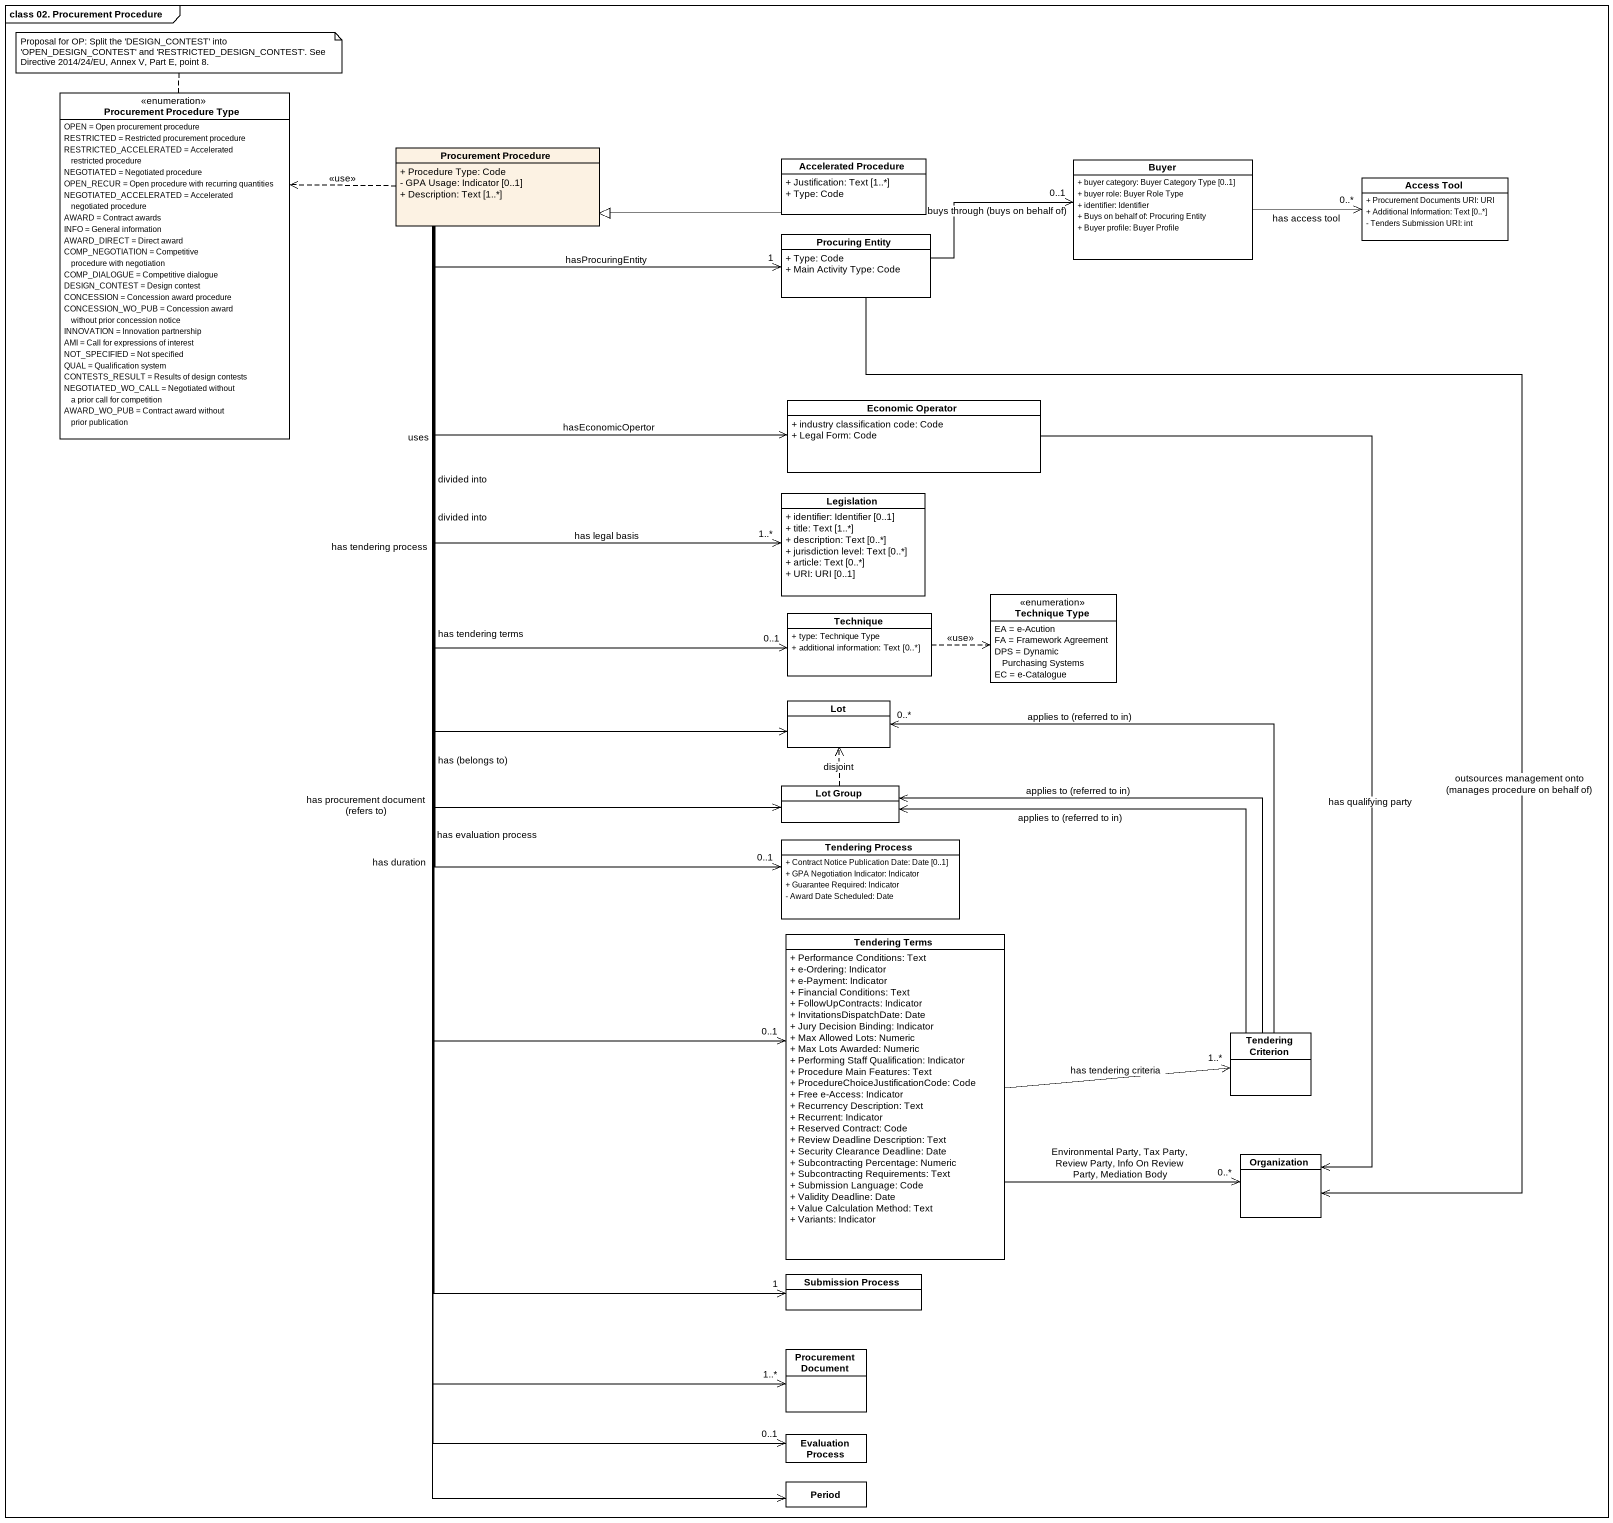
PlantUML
@startuml
mainframe class 02. Procurement Procedure
hide circle
hide empty members
skinparam classAttributeIconSize 0
enum "Procurement Procedure Type" as Procurement_Procedure_Type {
  OPEN = Open procurement procedure
  RESTRICTED = Restricted procurement procedure
  RESTRICTED_ACCELERATED = Accelerated restricted procedure
  NEGOTIATED = Negotiated procedure
  OPEN_RECUR = Open procedure with recurring quantities
  NEGOTIATED_ACCELERATED = Accelerated negotiated procedure
  AWARD = Contract awards
  INFO = General information
  AWARD_DIRECT = Direct award
  COMP_NEGOTIATION = Competitive procedure with negotiation
  COMP_DIALOGUE = Competitive dialogue
  DESIGN_CONTEST = Design contest
  CONCESSION = Concession award procedure
  CONCESSION_WO_PUB = Concession award without prior concession notice
  INNOVATION = Innovation partnership
  AMI = Call for expressions of interest
  NOT_SPECIFIED = Not specified
  QUAL = Qualification system
  CONTESTS_RESULT = Results of design contests
  NEGOTIATED_WO_CALL = Negotiated without a prior call for competition
  AWARD_WO_PUB = Contract award without prior publication
}
class "Procurement Procedure" as Procurement_Procedure #FCF2E3 {
  + Procedure Type: Code
  - GPA Usage: Indicator [0..1]
  + Description: Text [1..*]
}
class "Accelerated Procedure" as Accelerated_Procedure {
  + Justification: Text [1..*]
  + Type: Code
}
class Buyer {
  + buyer category: Buyer Category Type [0..1]
  + buyer role: Buyer Role Type
  + identifier: Identifier
  + Buys on behalf of: Procuring Entity
  + Buyer profile: Buyer Profile
}
class "Access Tool" as Access_Tool {
  + Procurement Documents URI: URI
  + Additional Information: Text [0..*]
  - Tenders Submission URI: int
}
class "Procuring Entity" as Procuring_Entity {
  + Type: Code
  + Main Activity Type: Code
}
class "Economic Operator" as Economic_Operator {
  + industry classification code: Code
  + Legal Form: Code
}
class Legislation {
  + identifier: Identifier [0..1]
  + title: Text [1..*]
  + description: Text [0..*]
  + jurisdiction level: Text [0..*]
  + article: Text [0..*]
  + URI: URI [0..1]
}
class Technique {
  + type: Technique Type
  + additional information: Text [0..*]
}
enum "Technique Type" as Technique_Type {
  EA = e-Acution
  FA = Framework Agreement
  DPS = Dynamic Purchasing Systems
  EC = e-Catalogue
}
class Lot
class "Lot Group" as Lot_Group
class "Tendering Process" as Tendering_Process {
  + Contract Notice Publication Date: Date [0..1]
  + GPA Negotiation Indicator: Indicator
  + Guarantee Required: Indicator
  - Award Date Scheduled: Date
}
class "Tendering Terms" as Tendering_Terms {
  + Performance Conditions: Text
  + e-Ordering: Indicator
  + e-Payment: Indicator
  + Financial Conditions: Text
  + FollowUpContracts: Indicator
  + InvitationsDispatchDate: Date
  + Jury Decision Binding: Indicator
  + Max Allowed Lots: Numeric
  + Max Lots Awarded: Numeric
  + Performing Staff Qualification: Indicator
  + Procedure Main Features: Text
  + ProcedureChoiceJustificationCode: Code
  + Free e-Access: Indicator
  + Recurrency Description: Text
  + Recurrent: Indicator
  + Reserved Contract: Code
  + Review Deadline Description: Text
  + Security Clearance Deadline: Date
  + Subcontracting Percentage: Numeric
  + Subcontracting Requirements: Text
  + Submission Language: Code
  + Validity Deadline: Date
  + Value Calculation Method: Text
  + Variants: Indicator
}
class "Tendering Criterion" as Tendering_Criterion
class Organization
class "Submission Process" as Submission_Process
class "Procurement Document" as Procurement_Document
class "Evaluation Process" as Evaluation_Process
class Period
Procurement_Procedure .left.> Procurement_Procedure_Type : <<use>>
Procurement_Procedure -right-> "1" Procuring_Entity : hasProcuringEntity
Procurement_Procedure -right-> Economic_Operator : hasEconomicOpertor
Procurement_Procedure --> "1..*" Legislation : has legal basis
Procurement_Procedure --> "0..1" Technique : uses
Procurement_Procedure --> Lot : divided into
Procurement_Procedure --> Lot_Group : divided into
Procurement_Procedure --> "0..1" Tendering_Process : has tendering process
Procurement_Procedure --> "0..1" Tendering_Terms : has tendering terms
Procurement_Procedure --> "1" Submission_Process : has (belongs to)
Procurement_Procedure --> "1..*" Procurement_Document : has procurement document (refers to)
Procurement_Procedure --> "0..1" Evaluation_Process : has evaluation process
Procurement_Procedure --> Period : has duration
Accelerated_Procedure -left-|> Procurement_Procedure
Buyer -right-> "0..*" Access_Tool : has access tool
Procuring_Entity -right-> "0..1" Buyer : buys through (buys on behalf of)
Procuring_Entity --> Organization : outsources management onto (manages procedure on behalf of)
Economic_Operator --> Organization : has qualifying party
Technique .right.> Technique_Type : <<use>>
Lot_Group .up.> Lot : disjoint
Tendering_Terms -right-> "1..*" Tendering_Criterion : has tendering criteria
Tendering_Terms -right-> "0..*" Organization : Environmental Party, Tax Party, Review Party, Info On Review Party, Mediation Body
Tendering_Criterion -up-> "0..*" Lot : applies to (referred to in)
Tendering_Criterion -up-> Lot_Group : applies to (referred to in)
Tendering_Criterion -up-> Lot_Group : applies to (referred to in)
note top of Procurement_Procedure_Type : Proposal for OP: Split the 'DESIGN_CONTEST' into 'OPEN_DESIGN_CONTEST' and 'RESTRICTED_DESIGN_CONTEST'. See Directive 2014/24/EU, Annex V, Part E, point 8.
@enduml
